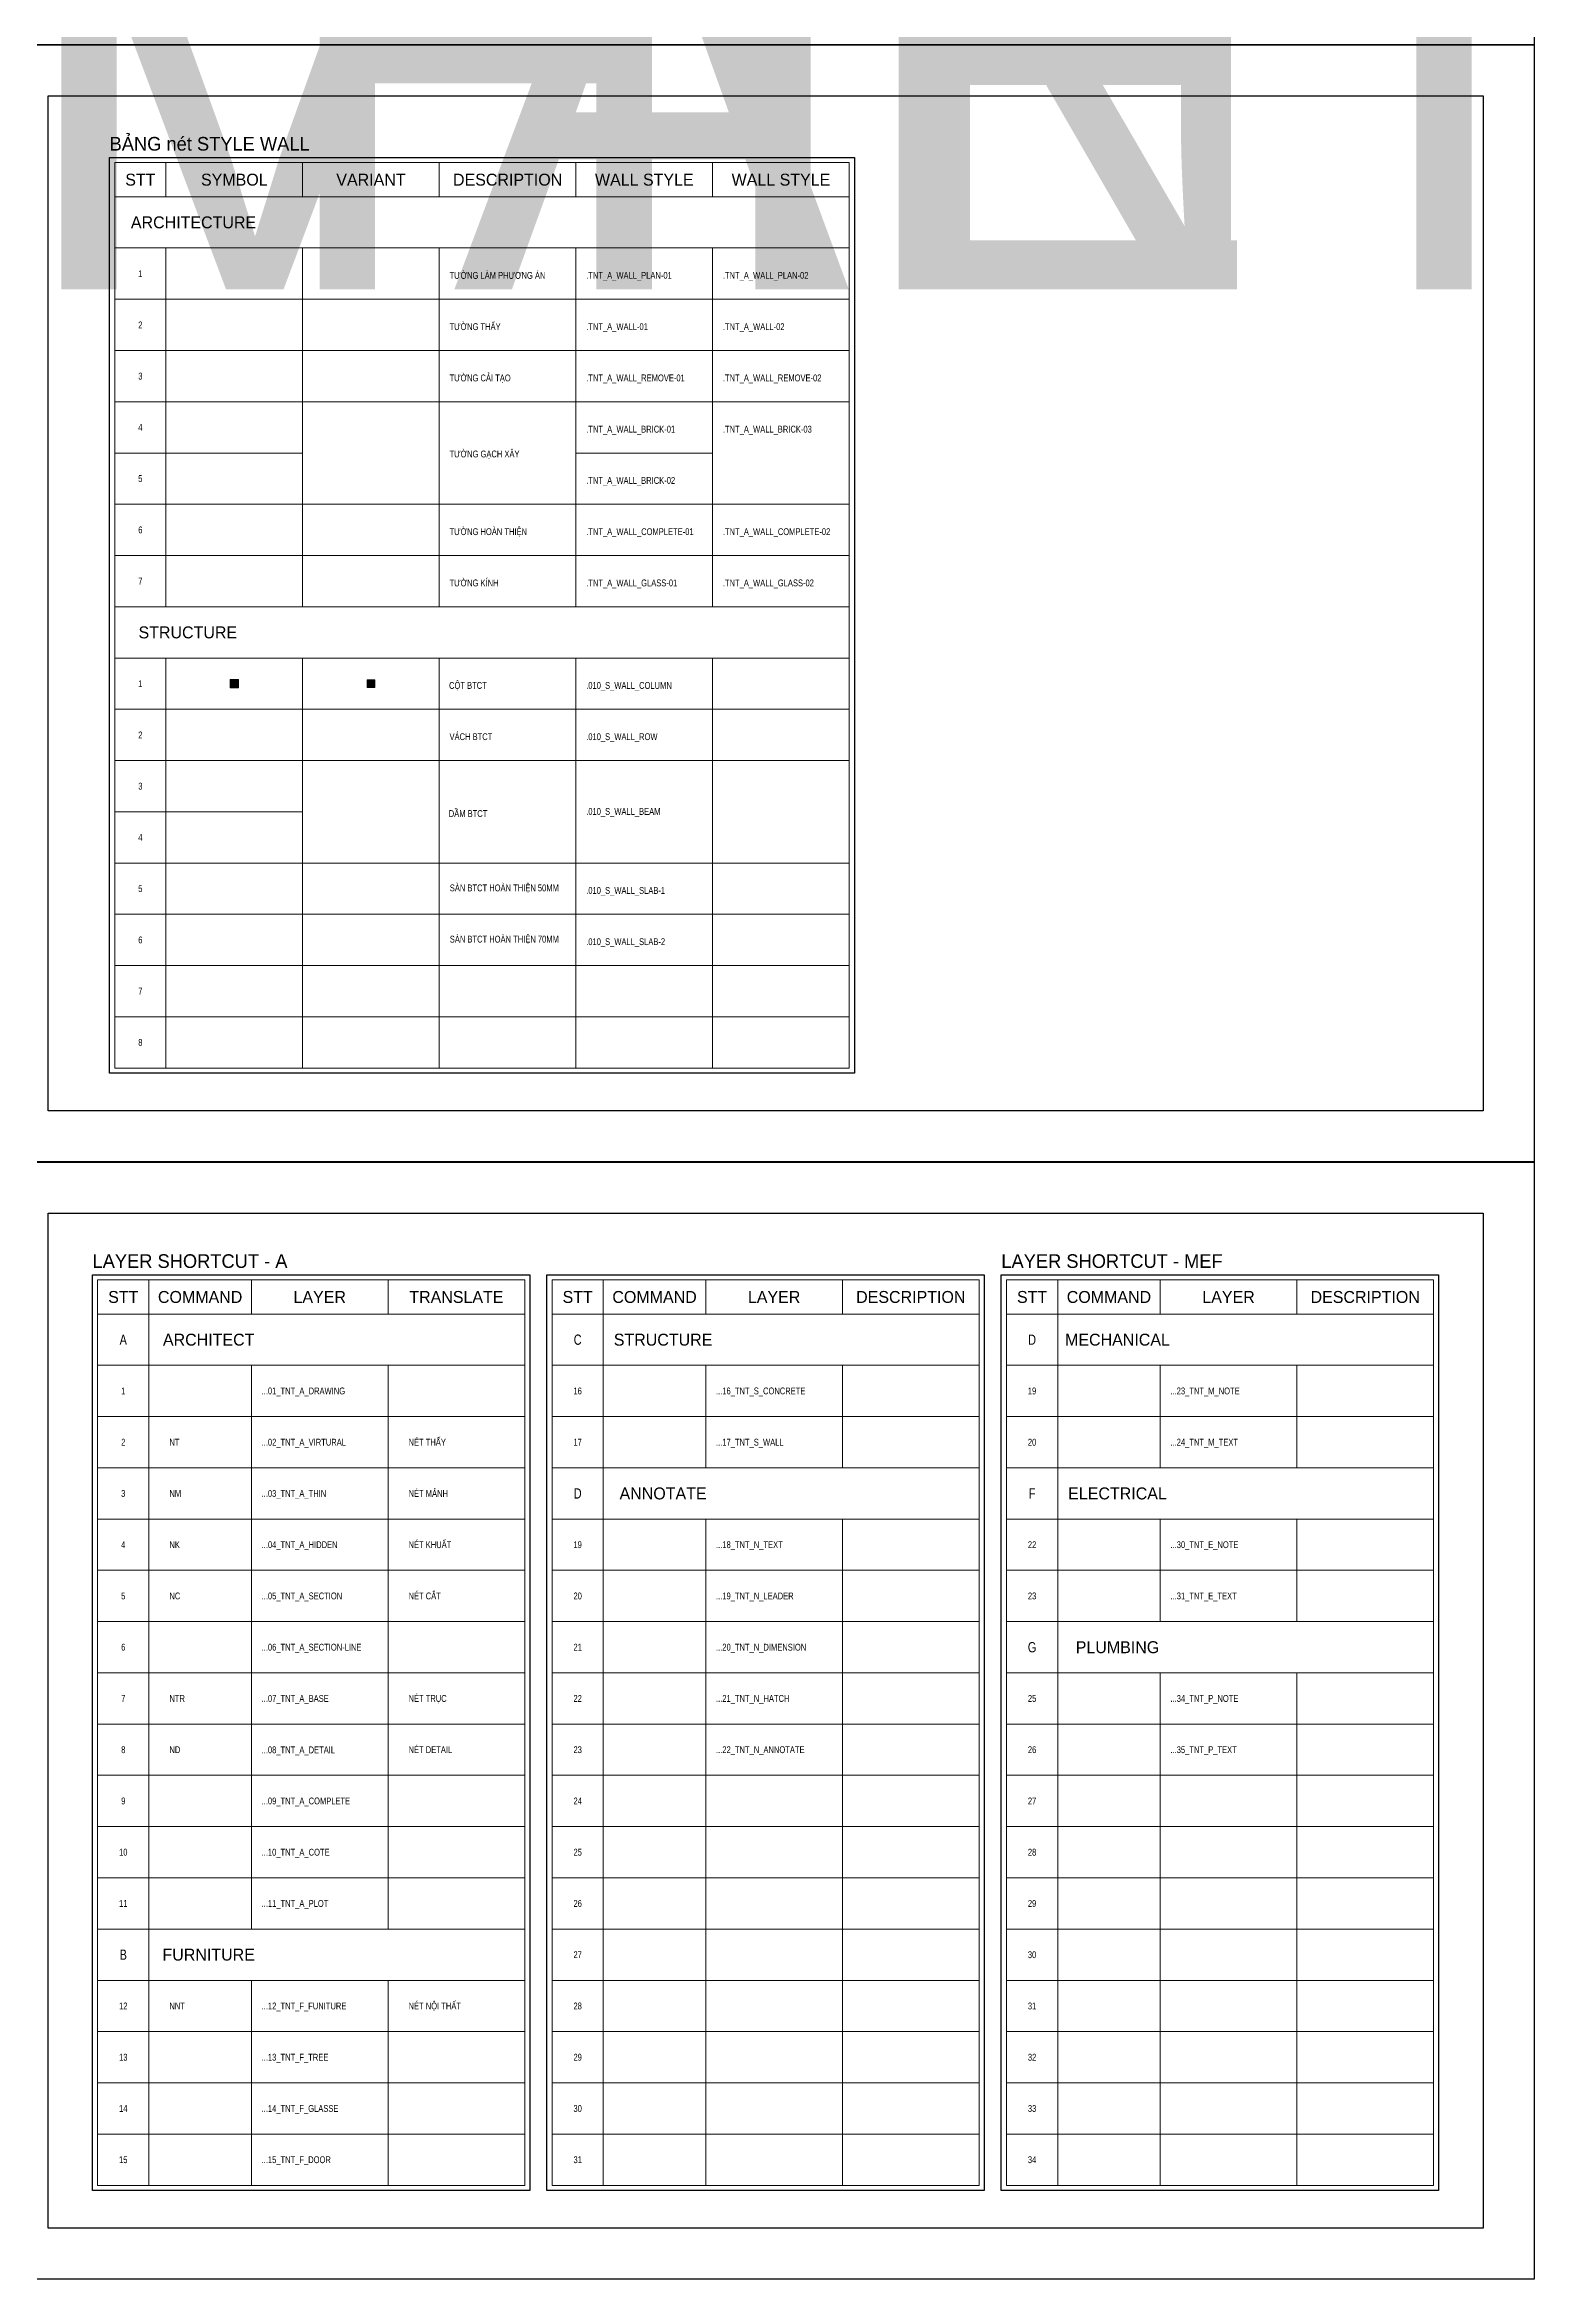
# Model space of a CAD drawing. Header units: millimetres. Extents: x 21129 to 2803301, y -510327 to 166837.
# Drawn here: x 355292 to 398892, y -32363 to 33037 of the extents above; entities that cross this region are included whole.
import ezdxf
from ezdxf.enums import TextEntityAlignment as Align

# ---------------------------------------------------------------- set-up
doc = ezdxf.new("R2018")
doc.units = ezdxf.units.MM
for name, color, linetype in [('....01_TNT_A_DRAWING', 7, 'Continuous'), ('....20_TNT_N_TEXT', 9, 'Continuous'), ('....24_TNT_N_ANNOTATE', 14, 'Continuous'), ('0_TNT-KHUNGTEN', 7, 'Continuous')]:
    doc.layers.add(name, color=color, linetype=linetype)
doc.layers.add('....02_TNT_A_VIRTURAL', color=9, linetype='Continuous', lineweight=30, transparency=0.5)
doc.layers.add('....03_TNT_A_THIN', color=251, linetype='Continuous', lineweight=13, transparency=0.5)
doc.layers.add('....17_TNT_S_WALL', color=41, linetype='Continuous', transparency=0.5)
doc.styles.add('.TNT_A_TXT_1_MAIN', font='')
doc.styles.add('.TNT_A_TXT_2_SUB', font='UNI Alter Gothic (H).ttf')
doc.styles.add('.TNT_A_TXT_3_NOTE', font='uromans.shx', dxfattribs={"width": 0.8})
doc.styles.add('02_TNT_GHICHU', font='UNI Alter Gothic (H).ttf')
doc.styles.get('.TNT_A_TXT_1_MAIN').set_extended_font_data('UNI HelvetIns (H)')

# ---------------------------------------------------------------- blocks, each defined once
blk = doc.blocks.new('*U6')
at = {"color": 156, "linetype": 'Continuous', "lineweight": 30, "flags": 104}
blk.add_attdef('TITLE_NGANG', text='', height=3.99999999999996, dxfattribs=at).set_placement((163.9999999992724, 165.682591179444), align=Align.TOP_LEFT)
at = {"color": 156, "linetype": 'Continuous', "style": '.TNT_A_TXT_1_MAIN'}
for tag, height, p in [('TITLE_KHUNG-BIA', 11.99999999999988, (230.9999999988941, 183.5362918116443)), ('TITLE_HANOI', 3, (230.9999999989086, 22.9999999999709))]:
    blk.add_attdef(tag, text='', height=height, dxfattribs=at).set_placement(p, align=Align.MIDDLE_CENTER)
blk = doc.blocks.new('*U9')
blk.add_hatch(color=7).paths.add_polyline_path([(15, 15), (235, 15), (235, 235), (15.00000000000001, 235)])
at = {"color": 8, "linetype": 'Continuous', "lineweight": 0}
blk.add_lwpolyline([(7.654042494670958e-15, 0), (250, 0), (250, 250), (7.654042494670958e-15, 250)], close=True, dxfattribs=at)
at = {"color": 41, "linetype": 'Continuous', "lineweight": 0}
blk.add_lwpolyline([(15.00000000000001, 15), (235, 15), (235, 235), (15.00000000000001, 235)], close=True, dxfattribs=at)
blk = doc.blocks.new('*U11')
blk.add_hatch(color=7).paths.add_polyline_path([(7.654042494670958e-15, 0), (220, 0), (220, 220), (7.654042494670958e-15, 220)])
at = {"color": 41, "linetype": 'Continuous', "lineweight": 0}
blk.add_lwpolyline([(7.654042494670958e-15, 0), (220, 0), (220, 220), (7.654042494670958e-15, 220)], close=True, dxfattribs=at)
blk = doc.blocks.new('.TNT_KHUNG LAYOUT_2')
at = {"color": 250}
blk.add_lwpolyline([(8.730694389669225e-09, 326.999999992611), (450.0000000065479, 326.999999992611), (450.0000000065479, -5.817355486215092e-09), (8.730694389669225e-09, -5.817355486215092e-09)], close=True, dxfattribs=at)
at = {"color": 14}
blk.add_lwpolyline([(15.00000000873069, 311.999999992611), (435.0000000065479, 311.999999992611), (435.0000000065479, 14.99999999418264), (15.00000000873069, 14.99999999418264)], close=True, dxfattribs=at)
blk = doc.blocks.new('*U504')
at = {"color": 250}
blk.add_lwpolyline([(449.9999999979045, 0), (0, 0), (0, 326.9999999984866), (449.9999999979045, 326.9999999984866)], close=True, dxfattribs=at)
at = {"color": 9, "linetype": 'Continuous'}
for tag, style, p in [('TENBANVE_DOC', '.TNT_A_TXT_1_MAIN', (411.2520748551469, 58.99999999918509)), ('SOBV_DOC', '02_TNT_GHICHU', (420.8329599197678, 40.69965789217349)), ('STTBV_DOC', '02_TNT_GHICHU', (420.8329599197605, 23.99999999918509))]:
    blk.add_attdef(tag, text='', height=4, dxfattribs=dict(at, style=style)).set_placement(p, align=Align.MIDDLE)
at = {"layer": '0_TNT-KHUNGTEN', "color": 9, "linetype": 'Continuous', "style": '02_TNT_GHICHU'}
blk.add_attdef('TILE_DOC', text='', height=2, dxfattribs=at).set_placement((400.1905250439304, 41.31294501774755), align=Align.TOP_LEFT)

msp = doc.modelspace()

# ---------------------------------------------------------------- linework, layer by layer
at = {"layer": '....02_TNT_A_VIRTURAL'}
for points in [[(356692.3912375537, -2962.879029528085), (369492.3912375537, -2962.879029528085), (369492.3912375537, -29762.87902952855), (356692.3912375537, -29762.87902952855)], [(369992.3912375537, -2962.879029528085), (382792.3912375537, -2962.879029528085), (382792.3912375537, -29762.87902952855), (369992.3912375537, -29762.87902952855)], [(383292.3912375537, -2962.879029528085), (396092.3912375537, -2962.879029528085), (396092.3912375537, -29762.87902952855), (383292.3912375537, -29762.87902952855)]]:
    msp.add_lwpolyline(points, close=True, dxfattribs=at)
at = {"layer": '....03_TNT_A_THIN'}
for p, q in [((358842.3912384355, 29587.12097086745), (358842.3912384355, 28587.12097086751)), ((362842.3912384355, 29587.12097086745), (362842.3912384355, 28587.12097086751)), ((366842.3912384355, 29587.12097086745), (366842.3912384355, 28587.12097086751)), ((370842.3912384355, 29587.12097086739), (370842.3912384355, 28587.12097086745)), ((374842.3912384355, 29587.12097086739), (374842.3912384355, 28587.12097086745)), ((357342.3912384355, 28587.12097086745), (378842.3912384355, 28587.12097086745)), ((357342.3912384355, 27087.12097086751), (378842.3912384355, 27087.12097086751)), ((358842.3912384355, 27087.12097086751), (358842.3912384355, 16587.12097086757)), ((362842.3912384355, 27087.12097086751), (362842.3912384355, 16587.12097086757)), ((366842.3912384355, 27087.12097086751), (366842.3912384355, 16587.12097086757)), ((370842.3912384355, 27087.12097086751), (370842.3912384355, 16587.12097086757)), ((374842.3912384355, 27087.12097086751), (374842.3912384355, 16587.12097086757)), ((357342.3912384355, 25587.12097086751), (378842.3912384355, 25587.12097086751)), ((357342.3912384355, 24087.12097086751), (378842.3912384355, 24087.12097086751)), ((357342.3912384355, 22587.12097086757), (378842.3912384355, 22587.12097086757)), ((357342.3912384355, 21087.12097086757), (362842.3912384355, 21087.12097086757)), ((370842.3912384355, 21087.12097086757), (374842.3912384355, 21087.12097086757)), ((357342.3912384355, 19587.12097086757), (378842.3912384355, 19587.12097086757)), ((357342.3912384355, 18087.12097086763), (378842.3912384355, 18087.12097086763)), ((357342.3912384355, 16587.12097086757), (378842.3912384355, 16587.12097086757)), ((357342.3912384355, 15087.12097086763), (378842.3912384355, 15087.12097086763)), ((358842.3912384355, 15087.12097086763), (358842.3912384355, 3087.120970867377)), ((362842.3912384355, 15087.12097086763), (362842.3912384355, 3087.120970867377)), ((366842.3912384355, 15087.12097086763), (366842.3912384355, 3087.120970867377)), ((370842.3912384355, 15087.12097086763), (370842.3912384355, 3087.120970867377)), ((374842.3912384355, 15087.12097086763), (374842.3912384355, 3087.120970867377)), ((357342.3912384355, 13587.12097086763), (378842.3912384355, 13587.12097086763)), ((357342.3912384355, 12087.12097086763), (378842.3912384355, 12087.12097086763)), ((357342.3912384355, 10587.12097086763), (362842.3912384353, 10587.12097086757)), ((357342.3912384355, 9087.120970867625), (378842.3912384355, 9087.120970867625)), ((357342.3912384355, 7587.120970867624), (378842.3912384355, 7587.120970867624)), ((357342.3912384355, 6087.120970867624), (378842.3912384355, 6087.120970867624)), ((357342.3912384355, 4587.12097086761), (378842.3912384355, 4587.12097086761)), ((357342.3912384355, 3087.120970867435), (378842.3912384355, 3087.120970867435)), ((358342.3912375537, -3112.879029528085), (358342.3912375537, -4112.879029528027)), ((361342.3912375537, -3112.879029528085), (361342.3912375537, -4112.8790295281)), ((365342.3912375537, -3112.879029528085), (365342.3912375537, -4112.8790295281)), ((371642.3912375537, -3112.879029528085), (371642.3912375537, -4112.879029528027)), ((374642.3912375537, -3112.879029528085), (374642.3912375537, -4112.8790295281)), ((378642.3912375537, -3112.879029528085), (378642.3912375537, -4112.8790295281)), ((384942.3912375537, -3112.879029528085), (384942.3912375537, -4112.879029528027)), ((387942.3912375537, -3112.879029528085), (387942.3912375537, -4112.8790295281)), ((391942.3912375537, -3112.879029528085), (391942.3912375537, -4112.8790295281)), ((356842.3912375537, -4112.879029528085), (369342.3912375537, -4112.879029528085)), ((356842.3912375537, -4112.879029528085), (369342.3912375537, -4112.879029528085)), ((358342.3912375537, -4112.879029528085), (358342.3912375537, -29612.87902952849)), ((370142.3912375537, -4112.879029528085), (382642.3912375537, -4112.879029528085)), ((370142.3912375537, -4112.879029528085), (382642.3912375537, -4112.879029528085)), ((371642.3912375537, -4112.879029528085), (371642.3912375537, -29612.87902952849)), ((383442.3912375537, -4112.879029528085), (395942.3912375537, -4112.879029528085)), ((383442.3912375537, -4112.879029528085), (395942.3912375537, -4112.879029528085)), ((384942.3912375537, -4112.879029528085), (384942.3912375537, -29612.87902952849)), ((356842.3912375537, -5612.879029528085), (369342.3912375537, -5612.879029528085)), ((361342.3912375537, -5612.8790295281), (361342.3912375537, -22112.87902952793)), ((365342.3912375537, -5612.8790295281), (365342.3912375537, -22112.87902952793)), ((370142.3912375537, -5612.879029528085), (382642.3912375537, -5612.879029528085)), ((374642.3912375537, -5612.8790295281), (374642.3912375537, -8612.879029528027)), ((378642.3912375537, -5612.8790295281), (378642.3912375537, -8612.879029528027)), ((383442.3912375537, -5612.879029528085), (395942.3912375537, -5612.879029528085)), ((387942.3912375537, -5612.8790295281), (387942.3912375536, -8612.879029528027)), ((391942.3912375537, -5612.8790295281), (391942.3912375536, -8612.879029528027)), ((356842.3912375537, -7112.879029528085), (369342.3912375537, -7112.879029528085)), ((370142.3912375537, -7112.879029528085), (382642.3912375537, -7112.879029528085)), ((383442.3912375537, -7112.879029528085), (395942.3912375537, -7112.879029528085)), ((356842.3912375537, -8612.879029528027), (369342.3912375537, -8612.879029528027)), ((370142.3912375537, -8612.879029528027), (382642.3912375537, -8612.879029528027)), ((383442.3912375537, -8612.879029528027), (395942.3912375537, -8612.879029528027)), ((356842.3912375537, -10112.87902952803), (369342.3912375537, -10112.87902952803)), ((370142.3912375537, -10112.87902952803), (382642.3912375537, -10112.87902952803)), ((374642.3912375537, -10112.87902952803), (374642.3912375537, -29612.87902952849)), ((378642.3912375537, -10112.87902952803), (378642.3912375537, -29612.87902952849)), ((383442.3912375537, -10112.87902952803), (395942.3912375537, -10112.87902952803)), ((387942.3912375536, -10112.87902952803), (387942.3912375536, -13112.87902952798)), ((391942.3912375536, -10112.87902952803), (391942.3912375536, -13112.87902952798)), ((356842.3912375537, -11612.87902952803), (369342.3912375537, -11612.87902952803)), ((370142.3912375537, -11612.87902952803), (382642.3912375537, -11612.87902952803)), ((383442.3912375537, -11612.87902952803), (395942.3912375537, -11612.87902952803)), ((356842.3912375537, -13112.87902952797), (369342.3912375537, -13112.87902952797)), ((370142.3912375537, -13112.87902952797), (382642.3912375537, -13112.87902952797)), ((383442.3912375537, -13112.87902952797), (395942.3912375537, -13112.87902952797)), ((356842.3912375537, -14612.87902952803), (369342.3912375537, -14612.87902952803)), ((370142.3912375537, -14612.87902952803), (382642.3912375537, -14612.87902952803)), ((383442.3912375537, -14612.87902952803), (395942.3912375537, -14612.87902952803)), ((387942.3912375537, -14612.87902952804), (387942.3912375537, -29612.87902952849)), ((391942.3912375536, -14612.87902952804), (391942.3912375537, -29612.87902952849)), ((356842.3912375537, -16112.87902952803), (369342.3912375537, -16112.87902952803)), ((370142.3912375537, -16112.87902952803), (382642.3912375537, -16112.87902952803)), ((383442.3912375537, -16112.87902952803), (395942.3912375537, -16112.87902952803)), ((356842.3912375537, -17612.87902952797), (369342.3912375537, -17612.87902952797)), ((370142.3912375537, -17612.87902952797), (382642.3912375537, -17612.87902952797)), ((383442.3912375537, -17612.87902952797), (395942.3912375537, -17612.87902952797)), ((356842.3912375537, -19112.87902952797), (369342.3912375537, -19112.87902952797)), ((370142.3912375537, -19112.87902952797), (382642.3912375537, -19112.87902952797)), ((383442.3912375537, -19112.87902952797), (395942.3912375537, -19112.87902952797)), ((356842.3912375537, -20612.87902952797), (369342.3912375537, -20612.87902952797)), ((370142.3912375537, -20612.87902952797), (382642.3912375537, -20612.87902952797)), ((383442.3912375537, -20612.87902952797), (395942.3912375537, -20612.87902952797)), ((356842.3912375537, -22112.87902952791), (369342.3912375537, -22112.87902952791)), ((370142.3912375537, -22112.87902952791), (382642.3912375537, -22112.87902952791)), ((383442.3912375537, -22112.87902952791), (395942.3912375537, -22112.87902952791)), ((356842.3912375537, -23612.87902952797), (369342.3912375537, -23612.87902952797)), ((361342.3912375537, -23612.87902952798), (361342.3912375537, -29612.87902952849)), ((365342.3912375537, -23612.87902952798), (365342.3912375537, -29612.87902952849)), ((370142.3912375537, -23612.87902952797), (382642.3912375537, -23612.87902952797)), ((383442.3912375537, -23612.87902952797), (395942.3912375537, -23612.87902952797)), ((356842.3912375537, -25112.87902952803), (369342.3912375537, -25112.87902952803)), ((370142.3912375537, -25112.87902952803), (382642.3912375537, -25112.87902952803)), ((383442.3912375537, -25112.87902952803), (395942.3912375537, -25112.87902952803)), ((356842.3912375537, -26612.87902952809), (369342.3912375537, -26612.87902952809)), ((370142.3912375537, -26612.87902952809), (382642.3912375537, -26612.87902952809)), ((383442.3912375537, -26612.87902952809), (395942.3912375537, -26612.87902952809)), ((356842.3912375537, -28112.87902952814), (369342.3912375537, -28112.87902952814)), ((370142.3912375537, -28112.87902952814), (382642.3912375537, -28112.87902952814)), ((383442.3912375537, -28112.87902952814), (395942.3912375537, -28112.87902952814))]:
    msp.add_line(p, q, dxfattribs=at)
for points in [[(357342.3912384355, 29587.12097086745), (378842.3912384355, 29587.12097086745), (378842.3912384355, 3087.120970867377), (357342.3912384355, 3087.120970867377)], [(356842.3912375537, -3112.879029528085), (369342.3912375537, -3112.879029528085), (369342.3912375537, -29612.87902952855), (356842.3912375537, -29612.87902952855)], [(370142.3912375537, -3112.879029528085), (382642.3912375537, -3112.879029528085), (382642.3912375537, -29612.87902952855), (370142.3912375537, -29612.87902952855)], [(383442.3912375537, -3112.879029528085), (395942.3912375537, -3112.879029528085), (395942.3912375537, -29612.87902952855), (383442.3912375537, -29612.87902952855)]]:
    msp.add_lwpolyline(points, close=True, dxfattribs=at)
at = {"layer": '....24_TNT_N_ANNOTATE'}
msp.add_lwpolyline([(357192.3912384355, 29737.12097086745), (378992.3912384355, 29737.12097086745), (378992.3912384355, 2937.120970867377), (357192.3912384355, 2937.120970867377)], close=True, dxfattribs=at)

# ---------------------------------------------------------------- block references
at = {"layer": '....01_TNT_A_DRAWING', "xscale": 100, "yscale": 100, "zscale": 100}
msp.add_blockref('.TNT_KHUNG LAYOUT_2', (353892.3912384268, -32362.87902939415), dxfattribs=at)
at = {"layer": '....17_TNT_S_WALL'}
for name, p in [('*U9', (360717.3912384355, 14212.12097086763)), ('*U11', (364732.3912384355, 14227.12097086763))]:
    msp.add_blockref(name, p, dxfattribs=at)
ref = msp.add_blockref('*U6', (263892.3912397275, 65737.12096781329), dxfattribs=dict(xscale=100, yscale=100, zscale=100))
lines = msp.add_mtext('CHỦ ĐẦU TƯ: .....\\PĐỊA ĐIỂM: TP. VINH - NGHỆ AN\\PTƯ VẤN THIẾT KẾ: CÔNG TY CỔ PHẦN KIẾN TRÚC TNT', dxfattribs={"color": 156, "linetype": 'Continuous', "insert": (280292.3912396547, 82305.38008575769), "char_height": 13020.67532034587, "attachment_point": 1})
ref.add_attrib('TITLE_NGANG', '', (280292.3912396547, 82305.38008575769), dxfattribs={"flags": 104}).embed_mtext(lines)
ref = msp.add_blockref('*U6', (308892.3912395092, 65737.12096898253), dxfattribs=dict(xscale=100, yscale=100, zscale=100))
lines = msp.add_mtext('CHỦ ĐẦU TƯ: .....\\PĐỊA ĐIỂM: TP. VINH - NGHỆ AN\\PTƯ VẤN THIẾT KẾ: CÔNG TY CỔ PHẦN KIẾN TRÚC TNT', dxfattribs={"color": 156, "linetype": 'Continuous', "insert": (325292.3912394365, 82305.38008692693), "char_height": 13020.67532034587, "attachment_point": 1})
ref.add_attrib('TITLE_NGANG', '', (325292.3912394365, 82305.38008692693), dxfattribs={"flags": 104}).embed_mtext(lines)
at = {"xscale": 100, "yscale": 100, "zscale": 100}
for name, p in [('*U504', (353892.3912401642, 33037.12096913387)), ('.TNT_KHUNG LAYOUT_2', (353892.3912384268, 337.1209710362373))]:
    msp.add_blockref(name, p, dxfattribs=at)

# ---------------------------------------------------------------- texts
at = {"layer": '....20_TNT_N_TEXT', "style": '.TNT_A_TXT_1_MAIN'}
for s, p in [('BẢNG nét STYLE WALL', (357192.3912384355, 29937.12097086745)), ('LAYER SHORTCUT - A', (356692.3912375537, -2762.879029528085)), ('LAYER SHORTCUT - MEF', (383292.3912375537, -2762.879029528085))]:
    msp.add_text(s, height=400, dxfattribs=at).set_placement(p)
at = {"layer": '....20_TNT_N_TEXT', "style": '.TNT_A_TXT_2_SUB'}
for s, p in [('STT', (358092.3912384355, 29087.12097086745)), ('SYMBOL', (360842.3912384355, 29087.12097086745)), ('VARIANT', (364842.3912384355, 29087.12097086745)), ('DESCRIPTION', (368842.3912384355, 29087.12097086745)), ('WALL STYLE', (372842.3912384355, 29087.12097086745)), ('WALL STYLE', (376842.3912384355, 29087.12097086745)), ('STT', (357592.3912375537, -3612.879029528085)), ('COMMAND', (359842.3912375537, -3612.879029528085)), ('LAYER', (363342.3912375537, -3612.879029528085)), ('TRANSLATE', (367342.3912375537, -3612.879029528085)), ('STT', (370892.3912375537, -3612.879029528085)), ('COMMAND', (373142.3912375537, -3612.879029528085)), ('LAYER', (376642.3912375537, -3612.879029528085)), ('DESCRIPTION', (380642.3912375537, -3612.879029528085)), ('STT', (384192.3912375537, -3612.879029528085)), ('COMMAND', (386442.3912375537, -3612.879029528085)), ('LAYER', (389942.3912375537, -3612.879029528085)), ('DESCRIPTION', (393942.3912375537, -3612.879029528085)), ('ARCHITECT', (360092.3912375536, -4862.879028987016)), ('STRUCTURE', (373392.3912375536, -4862.879029528085)), ('MECHANICAL', (386692.3912375536, -4862.879029528085)), ('ANNOTATE', (373392.3912375536, -9362.879028987016)), ('ELECTRICAL', (386692.3912375536, -9362.879029528041)), ('PLUMBING', (386692.3912375536, -13862.87902952803)), ('FURNITURE', (360092.3912375536, -22862.87902898702))]:
    msp.add_text(s, height=350, dxfattribs=at).set_placement(p, align=Align.MIDDLE)
for s, p in [('ARCHITECTURE', (357815.4912384355, 27837.12097086751)), ('STRUCTURE', (358039.0579051022, 15837.1209708676))]:
    msp.add_text(s, height=350, dxfattribs=at).set_placement(p, align=Align.MIDDLE_LEFT)
at = {"layer": '....20_TNT_N_TEXT', "style": '.TNT_A_TXT_3_NOTE', "width": 0.8}
for s, height, p in [('1', 200, (358092.3912384355, 26337.12097086751)), ('2', 200, (358092.3912384355, 24837.12097086751)), ('3', 200, (358092.3912384355, 23337.12097086751)), ('4', 200, (358092.3912384355, 21837.12097086757)), ('5', 200, (358092.3912384355, 20337.12097086757)), ('6', 200, (358092.3912384355, 18837.12097086757)), ('7', 200, (358092.3912384355, 17337.12097086763)), ('1', 200, (358092.3912384355, 14337.12097086763)), ('2', 200, (358092.3912384355, 12837.12097086763)), ('3', 200, (358092.3912384355, 11337.12097086763)), ('4', 200, (358092.3912384355, 9837.120970867683)), ('5', 200, (358092.3912384355, 8337.120970867625)), ('6', 200, (358092.3912384355, 6837.120970867624)), ('7', 200, (358092.3912384355, 5337.120970867624)), ('8', 200, (358092.3912384355, 3837.12097086761)), ('A', 300, (357592.3912375537, -4862.879028987016)), ('C', 300, (370892.3912375537, -4862.879029528085)), ('D', 300, (384192.3912375537, -4862.879029528085)), ('D', 300, (370892.3912375537, -9362.879028987016)), ('F', 300, (384192.3912375537, -9362.879029528041)), ('G', 300, (384192.3912375537, -13862.87902952803)), ('B', 300, (357592.3912375537, -22862.87902898702))]:
    msp.add_text(s, height=height, dxfattribs=at).set_placement(p, align=Align.MIDDLE)
for s, p in [('TƯỜNG LÀM PHƯƠNG ÁN', (367142.3912384355, 26284.74001848653)), ('.TNT_A_WALL_PLAN-01', (371142.3912384355, 26284.74001848653)), ('.TNT_A_WALL_PLAN-02', (375142.3912384355, 26284.74001848653)), ('.TNT_A_WALL-01', (371142.3912384355, 24784.74001848653)), ('.TNT_A_WALL-02', (375142.3912384355, 24784.74001848653)), ('.TNT_A_WALL_REMOVE-01', (371142.3912384355, 23284.74001848653)), ('.TNT_A_WALL_REMOVE-02', (375142.3912384355, 23284.74001848653)), ('.TNT_A_WALL_BRICK-01', (371142.3912384355, 21784.74001848659)), ('.TNT_A_WALL_BRICK-03', (375142.3912384355, 21784.74001848659)), ('.TNT_A_WALL_BRICK-02', (371142.3912384355, 20284.74001848659)), ('.TNT_A_WALL_COMPLETE-01', (371142.3912384355, 18784.74001848659)), ('.TNT_A_WALL_COMPLETE-02', (375142.3912384355, 18784.74001848659)), ('.TNT_A_WALL_GLASS-01', (371142.3912384355, 17284.74001848665)), ('.TNT_A_WALL_GLASS-02', (375142.3912384355, 17284.74001848665)), ('.010_S_WALL_COLUMN', (371142.3912384355, 14284.74001848665)), ('.010_S_WALL_ROW', (371142.3912384355, 12784.74001848665)), ('.010_S_WALL_BEAM', (371142.3912384355, 10596.64478039144)), ('.010_S_WALL_SLAB-1', (371142.3912384355, 8284.74001848665)), ('.010_S_WALL_SLAB-2', (371142.3912384355, 6784.740018486648))]:
    msp.add_text(s, height=200, dxfattribs=at).set_placement(p, align=Align.MIDDLE_LEFT)
for s, p in [('TƯỜNG THẤY', (367142.3912384355, 24684.74001848656)), ('TƯỜNG CẢI TẠO', (367142.3912384355, 23184.74001848656)), ('TƯỜNG GẠCH XÂY', (367142.3912384355, 20958.54954229615)), ('TƯỜNG HOÀN THIỆN', (367142.3912384355, 18684.74001848662)), ('TƯỜNG KÍNH', (367142.3912384355, 17184.74001848656)), ('CỘT BTCT', (367127.1531431974, 14184.74001848662)), ('VÁCH BTCT', (367142.3912384355, 12684.74001848662)), ('DẦM BTCT', (367119.5340955784, 10434.74001848668)), ('...01_TNT_A_DRAWING', (361642.3912375537, -6462.879029528071)), ('...16_TNT_S_CONCRETE', (374942.3912375537, -6462.8790295281)), ('...23_TNT_M_NOTE', (388242.3912375537, -6462.8790295281)), ('NT', (358942.3912375537, -7962.879029528027)), ('...02_TNT_A_VIRTURAL', (361642.3912375537, -7962.879029528071)), ('NÉT THẤY', (365942.3912375537, -7962.879029528041)), ('...17_TNT_S_WALL', (374942.3912375537, -7962.8790295281)), ('...24_TNT_M_TEXT', (388242.3912375537, -7962.8790295281)), ('NM', (358942.3912375537, -9462.879029528027)), ('...03_TNT_A_THIN', (361642.3912375537, -9462.87902952807)), ('NÉT MẢNH', (365942.3912375537, -9462.879029528041)), ('NK', (358942.3912375537, -10962.87902952803)), ('...04_TNT_A_HIDDEN', (361642.3912375537, -10962.87902952807)), ('NÉT KHUẤT', (365942.3912375537, -10962.87902952804)), ('...18_TNT_N_TEXT', (374942.3912375536, -10962.87902898702)), ('...30_TNT_E_NOTE', (388242.3912375537, -10962.87902952804)), ('NC', (358942.3912375537, -12462.87902952803)), ('...05_TNT_A_SECTION', (361642.3912375537, -12462.87902952807)), ('NÉT CẮT', (365942.3912375537, -12462.87902952798)), ('...19_TNT_N_LEADER', (374942.3912375536, -12462.87902898702)), ('...31_TNT_E_TEXT', (388242.3912375537, -12462.87902952804)), ('...06_TNT_A_SECTION-LINE', (361642.3912375537, -13962.87902952807)), ('...20_TNT_N_DIMENSION', (374942.3912375536, -13962.87902898702)), ('NTR', (358942.3912375537, -15462.87902952803)), ('...07_TNT_A_BASE', (361642.3912375537, -15462.87902952807)), ('NÉT TRỤC', (365942.3912375537, -15462.87902952804)), ('...21_TNT_N_HATCH', (374942.3912375536, -15462.87902898702)), ('...34_TNT_P_NOTE', (388242.3912375537, -15462.87902952807)), ('ND', (358942.3912375537, -16962.87902952803)), ('...08_TNT_A_DETAIL', (361642.3912375537, -16967.28126215289)), ('NÉT DETAIL', (365942.3912375537, -16962.87902952798)), ('...22_TNT_N_ANNOTATE', (374942.3912375536, -16962.87902898702)), ('...35_TNT_P_TEXT', (388242.3912375537, -16962.87902952807)), ('...09_TNT_A_COMPLETE', (361642.3912375537, -18462.87902952807)), ('...10_TNT_A_COTE', (361642.3912375537, -19962.87902952807)), ('...11_TNT_A_PLOT', (361642.3912375537, -21462.87902952807)), ('NNT', (358942.3912375537, -24462.87902952803)), ('...12_TNT_F_FUNITURE', (361642.3912375537, -24462.87902952798)), ('NÉT NỘI THẤT', (365942.3912375537, -24462.87902952804)), ('...13_TNT_F_TREE', (361642.3912375537, -25962.87902952798)), ('...14_TNT_F_GLASSE', (361642.3912375537, -27462.87902952798)), ('...15_TNT_F_DOOR', (361642.3912375537, -28962.87902952798))]:
    msp.add_text(s, height=200, dxfattribs=at).set_placement(p)
for s, p in [('1', (357592.3912375537, -6462.879029568743)), ('16', (370892.3912375537, -6462.879029528027)), ('19', (384192.3912375537, -6462.879029528027)), ('2', (357592.3912375537, -7962.879029568743)), ('17', (370892.3912375537, -7962.879029528027)), ('20', (384192.3912375537, -7962.879029528027)), ('3', (357592.3912375537, -9462.879029568743)), ('4', (357592.3912375537, -10962.87902956874)), ('19', (370892.3912375537, -10962.87902952803)), ('22', (384192.3912375537, -10962.87902952803)), ('5', (357592.3912375537, -12462.87902956874)), ('20', (370892.3912375537, -12462.87902952803)), ('23', (384192.3912375537, -12462.87902952803)), ('6', (357592.3912375537, -13962.87902956874)), ('21', (370892.3912375537, -13962.87902952803)), ('7', (357592.3912375537, -15462.87902956874)), ('22', (370892.3912375537, -15462.87902952803)), ('25', (384192.3912375537, -15462.87902952803)), ('8', (357592.3912375537, -16962.87902956874)), ('23', (370892.3912375537, -16962.87902952803)), ('26', (384192.3912375537, -16962.87902952803)), ('9', (357592.3912375537, -18462.87902956874)), ('24', (370892.3912375537, -18462.87902952803)), ('27', (384192.3912375537, -18462.87902952803)), ('10', (357592.3912375537, -19962.87902956874)), ('25', (370892.3912375537, -19962.87902952803)), ('28', (384192.3912375537, -19962.87902952803)), ('11', (357592.3912375537, -21462.87902956874)), ('26', (370892.3912375537, -21462.87902952803)), ('29', (384192.3912375537, -21462.87902952803)), ('27', (370892.3912375537, -22962.87902952803)), ('30', (384192.3912375537, -22962.87902952803)), ('12', (357592.3912375537, -24462.87902956874)), ('28', (370892.3912375537, -24462.87902952803)), ('31', (384192.3912375537, -24462.87902952803)), ('13', (357592.3912375537, -25962.87902956874)), ('29', (370892.3912375537, -25962.87902952803)), ('32', (384192.3912375537, -25962.87902952803)), ('14', (357592.3912375537, -27462.87902956874)), ('30', (370892.3912375537, -27462.87902952803)), ('33', (384192.3912375537, -27462.87902952803)), ('15', (357592.3912375537, -28962.87902956874)), ('31', (370892.3912375537, -28962.87902952803)), ('34', (384192.3912375537, -28962.87902952803))]:
    msp.add_text(s, height=200, dxfattribs=at).set_placement(p, align=Align.CENTER)
at = {"layer": '....20_TNT_N_TEXT', "char_height": 200, "width": 3591.200000000009, "attachment_point": 4, "style": '.TNT_A_TXT_3_NOTE'}
for s, insert in [('SÀN BTCT HOÀN THIỆN 50MM', (367150.0102860546, 8337.120970867625)), ('SÀN BTCT HOÀN THIỆN 70MM', (367150.0102860546, 6837.120970867624))]:
    msp.add_mtext(s, dxfattribs=dict(at, insert=insert))

doc.saveas('drawing.dxf')
